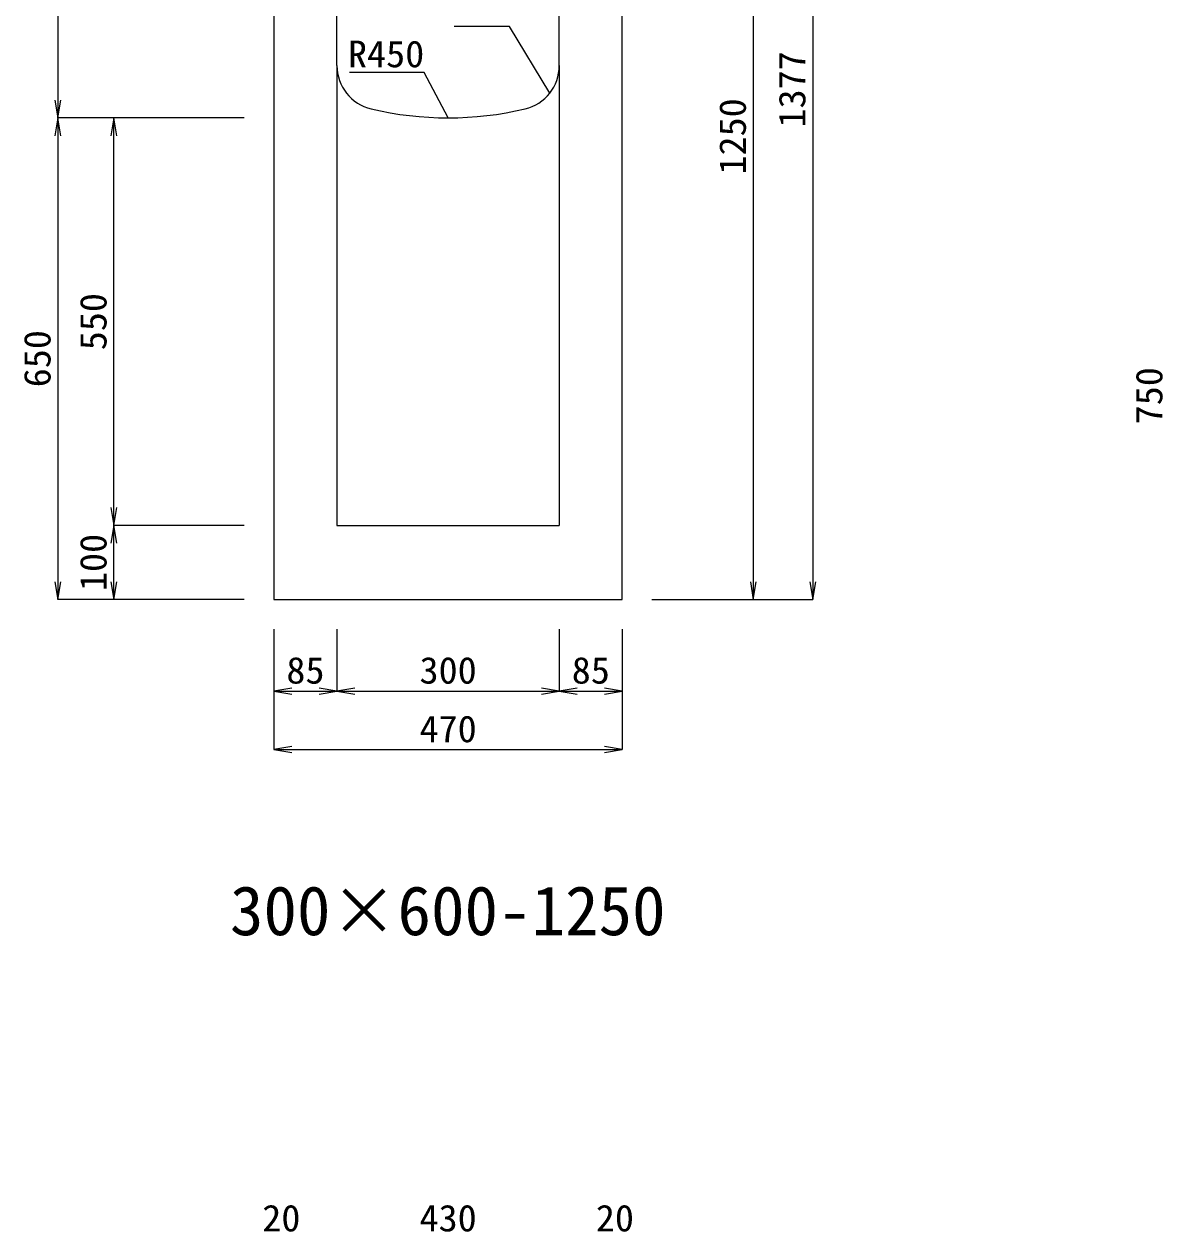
# Model space of a CAD drawing. Units: millimetres at full size. Extents: x -734 to 58102, y 49499 to 87169.
# Drawn here: x 12738 to 14274, y 56030 to 57660 of the extents above; entities that cross this region are included whole.
import ezdxf
from ezdxf.enums import TextEntityAlignment as Align

# ---------------------------------------------------------------- set-up
doc = ezdxf.new("R2010")
doc.units = ezdxf.units.MM
doc.header["$LTSCALE"] = 50
doc.linetypes.add('DASHED_SPACED', pattern=[12, 6, -6])
for name, color, linetype, lineweight in [('0_2', 7, 'DASHED_SPACED', 9), ('寸法線', 7, 'Continuous', 13), ('引出線', 4, 'Continuous', 13), ('本体', 2, 'Continuous', 20)]:
    doc.layers.add(name, color=color, linetype=linetype, lineweight=lineweight)
doc.styles.add('ＭＳ ゴシック', font='')
doc.styles.add('ＭＳ 明朝', font='')
doc.styles.get('ＭＳ ゴシック').set_extended_font_data('MS Gothic')
doc.styles.get('ＭＳ 明朝').set_extended_font_data('MS Mincho')

# ---------------------------------------------------------------- blocks, each defined once
blk = doc.blocks.new('open_arrow')
at = {"color": 0, "linetype": 'Continuous', "lineweight": -2}
blk.add_lwpolyline([(7.5, 1.25), (0, 0), (7.5, -1.25)], dxfattribs=at)

msp = doc.modelspace()

# ---------------------------------------------------------------- linework, layer by layer
at = {"layer": '寸法線'}
for p, q in [((13801.49, 58260.85), (13801.49, 56883.85)), ((12783.14, 58133.85), (12783.14, 57533.85)), ((13721.23, 58133.85), (13721.23, 56883.85)), ((12783.14, 57533.85), (12783.14, 56883.85)), ((13034.48, 57533.85), (12783.14, 57533.85)), ((13034.48, 57533.85), (12783.14, 57533.85)), ((12858.69, 56983.85), (12858.69, 57533.85)), ((13034.48, 57533.85), (12858.69, 57533.85)), ((13034.48, 56983.85), (12858.69, 56983.85)), ((12858.69, 56883.85), (12858.69, 56983.85)), ((13034.48, 56983.85), (12858.69, 56983.85)), ((13034.48, 56883.85), (12783.14, 56883.85)), ((13034.48, 56883.85), (12858.69, 56883.85)), ((13584.52, 56883.85), (13801.49, 56883.85)), ((13584.52, 56883.85), (13721.23, 56883.85)), ((13074.5, 56843.83), (13074.5, 56681.26)), ((13074.5, 56843.83), (13074.5, 56760.31)), ((13159.5, 56843.83), (13159.5, 56760.31)), ((13159.5, 56843.83), (13159.5, 56760.31)), ((13459.5, 56843.83), (13459.5, 56760.31)), ((13459.5, 56843.83), (13459.5, 56760.31)), ((13544.5, 56843.83), (13544.5, 56681.26)), ((13544.5, 56843.83), (13544.5, 56760.31)), ((13074.5, 56760.31), (13159.5, 56760.31)), ((13159.5, 56760.31), (13459.5, 56760.31)), ((13459.5, 56760.31), (13544.5, 56760.31)), ((13074.5, 56681.26), (13544.5, 56681.26))]:
    msp.add_line(p, q, dxfattribs=at)
at = {"layer": '引出線'}
for points in [[(13446.57, 57567.17), (13392.16, 57657.06), (13317.49, 57657.06)], [(13309.5, 57533.85), (13277.28, 57595), (13176.27, 57595)]]:
    msp.add_lwpolyline(points, dxfattribs=at)
at = {"layer": '本体'}
for p, q in [((13074.5, 58133.85), (13074.5, 56883.85)), ((13159.5, 57604.38), (13159.5, 58133.85)), ((13459.5, 57604.38), (13459.5, 58133.85)), ((13544.5, 56883.85), (13544.5, 58133.85)), ((13159.5, 57604.38), (13159.5, 56983.85)), ((13459.5, 57604.38), (13459.5, 56983.85)), ((13159.5, 56983.85), (13459.5, 56983.85)), ((13074.5, 56883.85), (13544.5, 56883.85))]:
    msp.add_line(p, q, dxfattribs=at)
for centre, radius, start, end in [((13219.5, 57604.38), 60, 180, 256.65785), ((13399.5, 57604.38), 60, 283.34237, 0), ((13309.5, 57983.85), 450, 256.65777, 283.34225)]:
    msp.add_arc(centre, radius, start, end, dxfattribs=at)

# ---------------------------------------------------------------- block references
at = {"layer": '寸法線', "xscale": 3.2, "yscale": 3.2}
for p, rotation in [((12783.14, 57533.85), 90), ((12783.14, 57533.85), 270), ((12858.69, 57533.85), 270), ((12858.69, 56983.85), 90), ((12858.69, 56983.85), 270), ((12783.14, 56883.85), 90), ((12858.69, 56883.85), 90), ((13721.23, 56883.85), 90), ((13801.49, 56883.85), 90), ((13159.5, 56760.31), 180), ((13459.5, 56760.31), 180), ((13544.5, 56760.31), 180), ((13544.5, 56681.26), 180)]:
    msp.add_blockref('open_arrow', p, dxfattribs=dict(at, rotation=rotation))
for p in [(13074.5, 56760.31), (13159.5, 56760.31), (13459.5, 56760.31), (13074.5, 56681.26)]:
    msp.add_blockref('open_arrow', p, dxfattribs=at)
at = {"layer": '引出線', "xscale": 0.0533, "yscale": 0.0533}
for p, rotation in [((13446.57, 57567.17), 121.2), ((13309.5, 57533.85), 117.8)]:
    msp.add_blockref('open_arrow', p, dxfattribs=dict(at, rotation=rotation))

# ---------------------------------------------------------------- texts
at = {"layer": '0_2', "style": 'ＭＳ ゴシック'}
msp.add_text('300×600-1250', height=66.46, dxfattribs=at).set_placement((13309.02, 56464.02), align=Align.MIDDLE_CENTER)
at = {"layer": '寸法線', "style": 'ＭＳ 明朝', "width": 1.05}
for s, p in [('1377', (13773.47, 57572.35)), ('1250', (13693.21, 57508.85)), ('550', (12830.67, 57258.85)), ('650', (12755.12, 57208.85)), ('750', (14255.12, 57158.85)), ('100', (12830.67, 56933.85))]:
    msp.add_text(s, height=36.03, rotation=90, dxfattribs=at).set_placement(p, align=Align.MIDDLE_CENTER)
for s, p in [('85', (13117, 56788.33)), ('300', (13309.5, 56788.33)), ('85', (13502, 56788.33)), ('470', (13309.5, 56709.28)), ('20', (13084.5, 56049.05)), ('430', (13309.5, 56049.05)), ('20', (13534.5, 56049.05))]:
    msp.add_text(s, height=36.03, dxfattribs=at).set_placement(p, align=Align.MIDDLE_CENTER)
at = {"layer": '引出線', "style": 'ＭＳ 明朝', "width": 1.05}
msp.add_text('R450', height=36.03, dxfattribs=at).set_placement((13277.28, 57638.2), align=Align.TOP_RIGHT)

doc.saveas('drawing.dxf')
